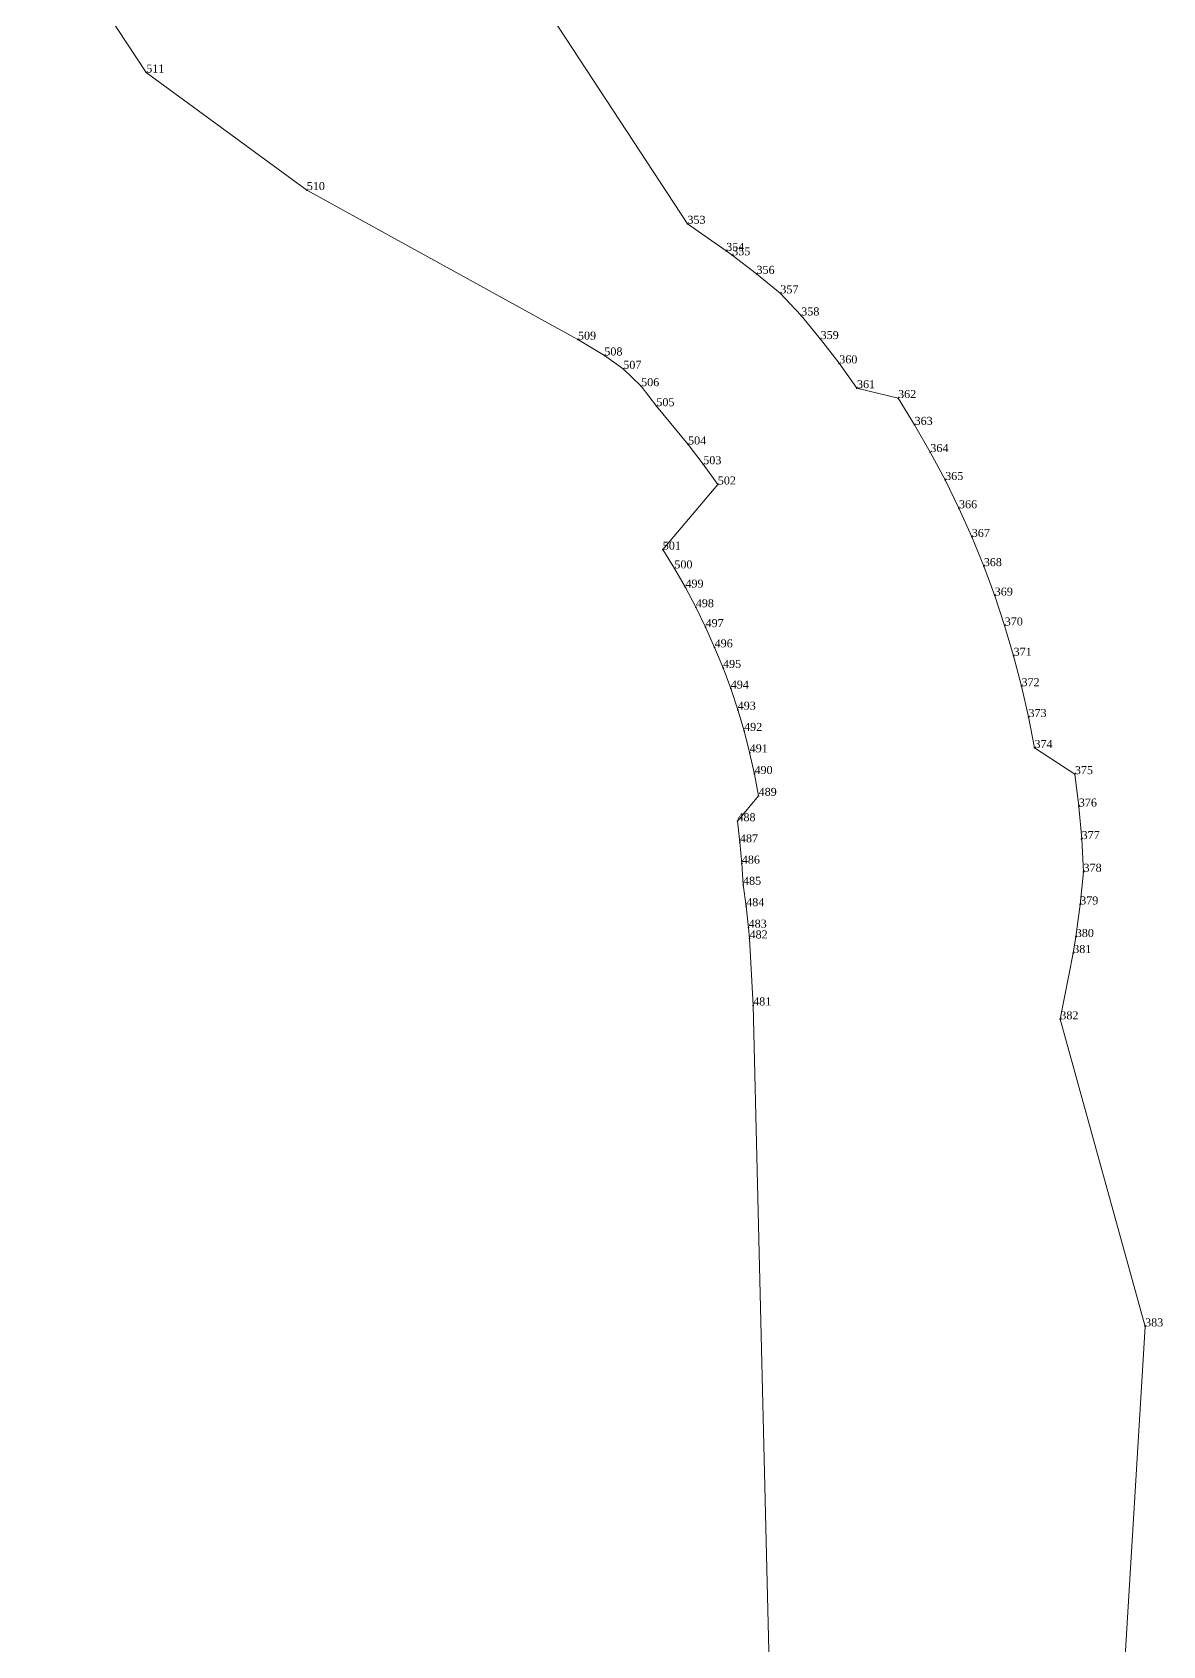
# Model space of a CAD drawing. Header units: metres. Extents: x 543554 to 549226, y 1840763 to 1844579.
# Drawn here: x 545375.2 to 545460, y 1844104.2 to 1844225.1 of the extents above; entities that cross this region are included whole.
import ezdxf

# ---------------------------------------------------------------- set-up
doc = ezdxf.new("R2010")
doc.units = ezdxf.units.M
doc.header["$MEASUREMENT"] = 0
for name, color, linetype, lineweight in [('Level 12', 7, 'Continuous', 0), ('Level 30', 7, 'Continuous', 0), ('Level 7', 7, 'Continuous', 0)]:
    doc.layers.add(name, color=color, linetype=linetype, lineweight=lineweight)
doc.styles.add('Style-Vntime', font='Vntime.shx')

# ---------------------------------------------------------------- blocks, each defined once
blk = doc.blocks.new('DDCT')
at = {"layer": 'Level 7', "color": 3, "linetype": 'Continuous', "lineweight": 30}
blk.add_point((0, 0), dxfattribs=at)
blk = doc.blocks.new('SHMIA_352')
at = {"layer": 'Level 12', "color": 2, "linetype": 'Continuous', "lineweight": 0, "style": 'Style-Vntime'}
blk.add_text('353', height=0.6, dxfattribs=at).set_placement((0, 0))
blk = doc.blocks.new('SHMIA_353')
at = {"layer": 'Level 12', "color": 2, "linetype": 'Continuous', "lineweight": 0, "style": 'Style-Vntime'}
blk.add_text('354', height=0.6, dxfattribs=at).set_placement((0, 0))
blk = doc.blocks.new('SHMIA_354')
at = {"layer": 'Level 12', "color": 2, "linetype": 'Continuous', "lineweight": 0, "style": 'Style-Vntime'}
blk.add_text('355', height=0.6, dxfattribs=at).set_placement((0, 0))
blk = doc.blocks.new('SHMIA_355')
at = {"layer": 'Level 12', "color": 2, "linetype": 'Continuous', "lineweight": 0, "style": 'Style-Vntime'}
blk.add_text('356', height=0.6, dxfattribs=at).set_placement((0, 0))
blk = doc.blocks.new('SHMIA_356')
at = {"layer": 'Level 12', "color": 2, "linetype": 'Continuous', "lineweight": 0, "style": 'Style-Vntime'}
blk.add_text('357', height=0.6, dxfattribs=at).set_placement((0, 0))
blk = doc.blocks.new('SHMIA_357')
at = {"layer": 'Level 12', "color": 2, "linetype": 'Continuous', "lineweight": 0, "style": 'Style-Vntime'}
blk.add_text('358', height=0.6, dxfattribs=at).set_placement((0, 0))
blk = doc.blocks.new('SHMIA_358')
at = {"layer": 'Level 12', "color": 2, "linetype": 'Continuous', "lineweight": 0, "style": 'Style-Vntime'}
blk.add_text('359', height=0.6, dxfattribs=at).set_placement((0, 0))
blk = doc.blocks.new('SHMIA_359')
at = {"layer": 'Level 12', "color": 2, "linetype": 'Continuous', "lineweight": 0, "style": 'Style-Vntime'}
blk.add_text('360', height=0.6, dxfattribs=at).set_placement((0, 0))
blk = doc.blocks.new('SHMIA_360')
at = {"layer": 'Level 12', "color": 2, "linetype": 'Continuous', "lineweight": 0, "style": 'Style-Vntime'}
blk.add_text('361', height=0.6, dxfattribs=at).set_placement((0, 0))
blk = doc.blocks.new('SHMIA_361')
at = {"layer": 'Level 12', "color": 2, "linetype": 'Continuous', "lineweight": 0, "style": 'Style-Vntime'}
blk.add_text('362', height=0.6, dxfattribs=at).set_placement((0, 0))
blk = doc.blocks.new('SHMIA_362')
at = {"layer": 'Level 12', "color": 2, "linetype": 'Continuous', "lineweight": 0, "style": 'Style-Vntime'}
blk.add_text('363', height=0.6, dxfattribs=at).set_placement((0, 0))
blk = doc.blocks.new('SHMIA_363')
at = {"layer": 'Level 12', "color": 2, "linetype": 'Continuous', "lineweight": 0, "style": 'Style-Vntime'}
blk.add_text('364', height=0.6, dxfattribs=at).set_placement((0, 0))
blk = doc.blocks.new('SHMIA_364')
at = {"layer": 'Level 12', "color": 2, "linetype": 'Continuous', "lineweight": 0, "style": 'Style-Vntime'}
blk.add_text('365', height=0.6, dxfattribs=at).set_placement((0, 0))
blk = doc.blocks.new('SHMIA_365')
at = {"layer": 'Level 12', "color": 2, "linetype": 'Continuous', "lineweight": 0, "style": 'Style-Vntime'}
blk.add_text('366', height=0.6, dxfattribs=at).set_placement((0, 0))
blk = doc.blocks.new('SHMIA_366')
at = {"layer": 'Level 12', "color": 2, "linetype": 'Continuous', "lineweight": 0, "style": 'Style-Vntime'}
blk.add_text('367', height=0.6, dxfattribs=at).set_placement((0, 0))
blk = doc.blocks.new('SHMIA_367')
at = {"layer": 'Level 12', "color": 2, "linetype": 'Continuous', "lineweight": 0, "style": 'Style-Vntime'}
blk.add_text('368', height=0.6, dxfattribs=at).set_placement((0, 0))
blk = doc.blocks.new('SHMIA_368')
at = {"layer": 'Level 12', "color": 2, "linetype": 'Continuous', "lineweight": 0, "style": 'Style-Vntime'}
blk.add_text('369', height=0.6, dxfattribs=at).set_placement((0, 0))
blk = doc.blocks.new('SHMIA_369')
at = {"layer": 'Level 12', "color": 2, "linetype": 'Continuous', "lineweight": 0, "style": 'Style-Vntime'}
blk.add_text('370', height=0.6, dxfattribs=at).set_placement((0, 0))
blk = doc.blocks.new('SHMIA_370')
at = {"layer": 'Level 12', "color": 2, "linetype": 'Continuous', "lineweight": 0, "style": 'Style-Vntime'}
blk.add_text('371', height=0.6, dxfattribs=at).set_placement((0, 0))
blk = doc.blocks.new('SHMIA_371')
at = {"layer": 'Level 12', "color": 2, "linetype": 'Continuous', "lineweight": 0, "style": 'Style-Vntime'}
blk.add_text('372', height=0.6, dxfattribs=at).set_placement((0, 0))
blk = doc.blocks.new('SHMIA_372')
at = {"layer": 'Level 12', "color": 2, "linetype": 'Continuous', "lineweight": 0, "style": 'Style-Vntime'}
blk.add_text('373', height=0.6, dxfattribs=at).set_placement((0, 0))
blk = doc.blocks.new('SHMIA_373')
at = {"layer": 'Level 12', "color": 2, "linetype": 'Continuous', "lineweight": 0, "style": 'Style-Vntime'}
blk.add_text('374', height=0.6, dxfattribs=at).set_placement((0, 0))
blk = doc.blocks.new('SHMIA_374')
at = {"layer": 'Level 12', "color": 2, "linetype": 'Continuous', "lineweight": 0, "style": 'Style-Vntime'}
blk.add_text('375', height=0.6, dxfattribs=at).set_placement((0, 0))
blk = doc.blocks.new('SHMIA_375')
at = {"layer": 'Level 12', "color": 2, "linetype": 'Continuous', "lineweight": 0, "style": 'Style-Vntime'}
blk.add_text('376', height=0.6, dxfattribs=at).set_placement((0, 0))
blk = doc.blocks.new('SHMIA_376')
at = {"layer": 'Level 12', "color": 2, "linetype": 'Continuous', "lineweight": 0, "style": 'Style-Vntime'}
blk.add_text('377', height=0.6, dxfattribs=at).set_placement((0, 0))
blk = doc.blocks.new('SHMIA_377')
at = {"layer": 'Level 12', "color": 2, "linetype": 'Continuous', "lineweight": 0, "style": 'Style-Vntime'}
blk.add_text('378', height=0.6, dxfattribs=at).set_placement((0, 0))
blk = doc.blocks.new('SHMIA_378')
at = {"layer": 'Level 12', "color": 2, "linetype": 'Continuous', "lineweight": 0, "style": 'Style-Vntime'}
blk.add_text('379', height=0.6, dxfattribs=at).set_placement((0, 0))
blk = doc.blocks.new('SHMIA_379')
at = {"layer": 'Level 12', "color": 2, "linetype": 'Continuous', "lineweight": 0, "style": 'Style-Vntime'}
blk.add_text('380', height=0.6, dxfattribs=at).set_placement((0, 0))
blk = doc.blocks.new('SHMIA_380')
at = {"layer": 'Level 12', "color": 2, "linetype": 'Continuous', "lineweight": 0, "style": 'Style-Vntime'}
blk.add_text('381', height=0.6, dxfattribs=at).set_placement((0, 0))
blk = doc.blocks.new('SHMIA_381')
at = {"layer": 'Level 12', "color": 2, "linetype": 'Continuous', "lineweight": 0, "style": 'Style-Vntime'}
blk.add_text('382', height=0.6, dxfattribs=at).set_placement((0, 0))
blk = doc.blocks.new('SHMIA_382')
at = {"layer": 'Level 12', "color": 2, "linetype": 'Continuous', "lineweight": 0, "style": 'Style-Vntime'}
blk.add_text('383', height=0.6, dxfattribs=at).set_placement((0, 0))
blk = doc.blocks.new('SHMIA_480')
at = {"layer": 'Level 12', "color": 2, "linetype": 'Continuous', "lineweight": 0, "style": 'Style-Vntime'}
blk.add_text('481', height=0.6, dxfattribs=at).set_placement((0, 0))
blk = doc.blocks.new('SHMIA_481')
at = {"layer": 'Level 12', "color": 2, "linetype": 'Continuous', "lineweight": 0, "style": 'Style-Vntime'}
blk.add_text('482', height=0.6, dxfattribs=at).set_placement((0, 0))
blk = doc.blocks.new('SHMIA_482')
at = {"layer": 'Level 12', "color": 2, "linetype": 'Continuous', "lineweight": 0, "style": 'Style-Vntime'}
blk.add_text('483', height=0.6, dxfattribs=at).set_placement((0, 0))
blk = doc.blocks.new('SHMIA_483')
at = {"layer": 'Level 12', "color": 2, "linetype": 'Continuous', "lineweight": 0, "style": 'Style-Vntime'}
blk.add_text('484', height=0.6, dxfattribs=at).set_placement((0, 0))
blk = doc.blocks.new('SHMIA_484')
at = {"layer": 'Level 12', "color": 2, "linetype": 'Continuous', "lineweight": 0, "style": 'Style-Vntime'}
blk.add_text('485', height=0.6, dxfattribs=at).set_placement((0, 0))
blk = doc.blocks.new('SHMIA_485')
at = {"layer": 'Level 12', "color": 2, "linetype": 'Continuous', "lineweight": 0, "style": 'Style-Vntime'}
blk.add_text('486', height=0.6, dxfattribs=at).set_placement((0, 0))
blk = doc.blocks.new('SHMIA_486')
at = {"layer": 'Level 12', "color": 2, "linetype": 'Continuous', "lineweight": 0, "style": 'Style-Vntime'}
blk.add_text('487', height=0.6, dxfattribs=at).set_placement((0, 0))
blk = doc.blocks.new('SHMIA_487')
at = {"layer": 'Level 12', "color": 2, "linetype": 'Continuous', "lineweight": 0, "style": 'Style-Vntime'}
blk.add_text('488', height=0.6, dxfattribs=at).set_placement((0, 0))
blk = doc.blocks.new('SHMIA_488')
at = {"layer": 'Level 12', "color": 2, "linetype": 'Continuous', "lineweight": 0, "style": 'Style-Vntime'}
blk.add_text('489', height=0.6, dxfattribs=at).set_placement((0, 0))
blk = doc.blocks.new('SHMIA_489')
at = {"layer": 'Level 12', "color": 2, "linetype": 'Continuous', "lineweight": 0, "style": 'Style-Vntime'}
blk.add_text('490', height=0.6, dxfattribs=at).set_placement((0, 0))
blk = doc.blocks.new('SHMIA_490')
at = {"layer": 'Level 12', "color": 2, "linetype": 'Continuous', "lineweight": 0, "style": 'Style-Vntime'}
blk.add_text('491', height=0.6, dxfattribs=at).set_placement((0, 0))
blk = doc.blocks.new('SHMIA_491')
at = {"layer": 'Level 12', "color": 2, "linetype": 'Continuous', "lineweight": 0, "style": 'Style-Vntime'}
blk.add_text('492', height=0.6, dxfattribs=at).set_placement((0, 0))
blk = doc.blocks.new('SHMIA_492')
at = {"layer": 'Level 12', "color": 2, "linetype": 'Continuous', "lineweight": 0, "style": 'Style-Vntime'}
blk.add_text('493', height=0.6, dxfattribs=at).set_placement((0, 0))
blk = doc.blocks.new('SHMIA_493')
at = {"layer": 'Level 12', "color": 2, "linetype": 'Continuous', "lineweight": 0, "style": 'Style-Vntime'}
blk.add_text('494', height=0.6, dxfattribs=at).set_placement((0, 0))
blk = doc.blocks.new('SHMIA_494')
at = {"layer": 'Level 12', "color": 2, "linetype": 'Continuous', "lineweight": 0, "style": 'Style-Vntime'}
blk.add_text('495', height=0.6, dxfattribs=at).set_placement((0, 0))
blk = doc.blocks.new('SHMIA_495')
at = {"layer": 'Level 12', "color": 2, "linetype": 'Continuous', "lineweight": 0, "style": 'Style-Vntime'}
blk.add_text('496', height=0.6, dxfattribs=at).set_placement((0, 0))
blk = doc.blocks.new('SHMIA_496')
at = {"layer": 'Level 12', "color": 2, "linetype": 'Continuous', "lineweight": 0, "style": 'Style-Vntime'}
blk.add_text('497', height=0.6, dxfattribs=at).set_placement((0, 0))
blk = doc.blocks.new('SHMIA_497')
at = {"layer": 'Level 12', "color": 2, "linetype": 'Continuous', "lineweight": 0, "style": 'Style-Vntime'}
blk.add_text('498', height=0.6, dxfattribs=at).set_placement((0, 0))
blk = doc.blocks.new('SHMIA_498')
at = {"layer": 'Level 12', "color": 2, "linetype": 'Continuous', "lineweight": 0, "style": 'Style-Vntime'}
blk.add_text('499', height=0.6, dxfattribs=at).set_placement((0, 0))
blk = doc.blocks.new('SHMIA_499')
at = {"layer": 'Level 12', "color": 2, "linetype": 'Continuous', "lineweight": 0, "style": 'Style-Vntime'}
blk.add_text('500', height=0.6, dxfattribs=at).set_placement((0, 0))
blk = doc.blocks.new('SHMIA_500')
at = {"layer": 'Level 12', "color": 2, "linetype": 'Continuous', "lineweight": 0, "style": 'Style-Vntime'}
blk.add_text('501', height=0.6, dxfattribs=at).set_placement((0, 0))
blk = doc.blocks.new('SHMIA_501')
at = {"layer": 'Level 12', "color": 2, "linetype": 'Continuous', "lineweight": 0, "style": 'Style-Vntime'}
blk.add_text('502', height=0.6, dxfattribs=at).set_placement((0, 0))
blk = doc.blocks.new('SHMIA_502')
at = {"layer": 'Level 12', "color": 2, "linetype": 'Continuous', "lineweight": 0, "style": 'Style-Vntime'}
blk.add_text('503', height=0.6, dxfattribs=at).set_placement((0, 0))
blk = doc.blocks.new('SHMIA_503')
at = {"layer": 'Level 12', "color": 2, "linetype": 'Continuous', "lineweight": 0, "style": 'Style-Vntime'}
blk.add_text('504', height=0.6, dxfattribs=at).set_placement((0, 0))
blk = doc.blocks.new('SHMIA_504')
at = {"layer": 'Level 12', "color": 2, "linetype": 'Continuous', "lineweight": 0, "style": 'Style-Vntime'}
blk.add_text('505', height=0.6, dxfattribs=at).set_placement((0, 0))
blk = doc.blocks.new('SHMIA_505')
at = {"layer": 'Level 12', "color": 2, "linetype": 'Continuous', "lineweight": 0, "style": 'Style-Vntime'}
blk.add_text('506', height=0.6, dxfattribs=at).set_placement((0, 0))
blk = doc.blocks.new('SHMIA_506')
at = {"layer": 'Level 12', "color": 2, "linetype": 'Continuous', "lineweight": 0, "style": 'Style-Vntime'}
blk.add_text('507', height=0.6, dxfattribs=at).set_placement((0, 0))
blk = doc.blocks.new('SHMIA_507')
at = {"layer": 'Level 12', "color": 2, "linetype": 'Continuous', "lineweight": 0, "style": 'Style-Vntime'}
blk.add_text('508', height=0.6, dxfattribs=at).set_placement((0, 0))
blk = doc.blocks.new('SHMIA_508')
at = {"layer": 'Level 12', "color": 2, "linetype": 'Continuous', "lineweight": 0, "style": 'Style-Vntime'}
blk.add_text('509', height=0.6, dxfattribs=at).set_placement((0, 0))
blk = doc.blocks.new('SHMIA_509')
at = {"layer": 'Level 12', "color": 2, "linetype": 'Continuous', "lineweight": 0, "style": 'Style-Vntime'}
blk.add_text('510', height=0.6, dxfattribs=at).set_placement((0, 0))
blk = doc.blocks.new('SHMIA_510')
at = {"layer": 'Level 12', "color": 2, "linetype": 'Continuous', "lineweight": 0, "style": 'Style-Vntime'}
blk.add_text('511', height=0.6, dxfattribs=at).set_placement((0, 0))

msp = doc.modelspace()

# ---------------------------------------------------------------- linework, layer by layer
at = {"layer": 'Level 30', "color": 2, "linetype": 'Continuous', "lineweight": 0, "flags": 128}
for points in [[(545375.2272, 1844235.1323), (545383.7807, 1844222.1323), (545395.8165, 1844213.3225), (545416.1617, 1844202.1143), (545418.1412, 1844200.9233), (545419.5588, 1844199.9168), (545420.9032, 1844198.6228), (545422.0403, 1844197.1228), (545424.4216, 1844194.2457), (545425.5588, 1844192.7656), (545426.646, 1844191.2483), (545422.5159, 1844186.3714), (545423.3917, 1844184.9591), (545424.22, 1844183.5184), (545424.9998, 1844182.0509), (545425.7303, 1844180.5583), (545426.4106, 1844179.0421), (545427.04, 1844177.5041), (545427.6178, 1844175.946), (545428.1433, 1844174.3694), (545428.616, 1844172.7763), (545429.0353, 1844171.1682), (545429.4009, 1844169.5471), (545429.7122, 1844167.9147), (545428.1172, 1844166.0149), (545428.3114, 1844164.4272), (545428.4527, 1844162.834), (545428.5408, 1844161.2369), (545428.7756, 1844159.6388), (545428.957, 1844158.0271), (545429.0274, 1844157.2167), (545429.3025, 1844152.1993), (545430.617, 1844097.612)], [(545411.7099, 1844230.1261), (545424.3657, 1844210.788), (545427.2796, 1844208.7571), (545427.7298, 1844208.4289), (545429.5528, 1844207.0398), (545431.3354, 1844205.5835), (545432.9052, 1844203.9164), (545434.36, 1844202.1482), (545435.755, 1844200.3324), (545437.0888, 1844198.4711), (545440.1688, 1844197.7305), (545441.4134, 1844195.7236), (545442.5904, 1844193.6763), (545443.6985, 1844191.5909), (545444.7365, 1844189.4698), (545445.7033, 1844187.3152), (545446.5976, 1844185.1297), (545447.4187, 1844182.9155), (545448.1655, 1844180.6752), (545448.8373, 1844178.4112), (545449.4332, 1844176.1262), (545449.9526, 1844173.8225), (545450.395, 1844171.5028), (545453.4293, 1844169.5416), (545453.7271, 1844167.1084), (545453.9436, 1844164.6666), (545454.0786, 1844162.219), (545453.832, 1844159.7667), (545453.5038, 1844157.334), (545453.3096, 1844156.1258), (545452.3359, 1844151.1645), (545458.6972, 1844128.1414), (545456.7802, 1844096.4366)]]:
    msp.add_lwpolyline(points, dxfattribs=at)

# ---------------------------------------------------------------- block references
at = {"layer": 'Level 12', "color": 2, "linetype": 'Continuous', "lineweight": 0}
for name, p in [('SHMIA_510', (545383.78, 1844222.13)), ('SHMIA_509', (545395.82, 1844213.32)), ('SHMIA_352', (545424.37, 1844210.79)), ('SHMIA_353', (545427.28, 1844208.76)), ('SHMIA_354', (545427.73, 1844208.43)), ('SHMIA_355', (545429.55, 1844207.04)), ('SHMIA_356', (545431.34, 1844205.58)), ('SHMIA_357', (545432.91, 1844203.92)), ('SHMIA_508', (545416.16, 1844202.11)), ('SHMIA_358', (545434.36, 1844202.15)), ('SHMIA_507', (545418.14, 1844200.92)), ('SHMIA_506', (545419.56, 1844199.92)), ('SHMIA_359', (545435.76, 1844200.33)), ('SHMIA_505', (545420.9, 1844198.62)), ('SHMIA_360', (545437.09, 1844198.47)), ('SHMIA_504', (545422.04, 1844197.12)), ('SHMIA_361', (545440.17, 1844197.73)), ('SHMIA_362', (545441.41, 1844195.72)), ('SHMIA_503', (545424.42, 1844194.25)), ('SHMIA_363', (545442.59, 1844193.68)), ('SHMIA_502', (545425.56, 1844192.77)), ('SHMIA_501', (545426.65, 1844191.25)), ('SHMIA_364', (545443.7, 1844191.59)), ('SHMIA_365', (545444.74, 1844189.47)), ('SHMIA_366', (545445.7, 1844187.32)), ('SHMIA_500', (545422.52, 1844186.37)), ('SHMIA_499', (545423.39, 1844184.96)), ('SHMIA_367', (545446.6, 1844185.13)), ('SHMIA_498', (545424.22, 1844183.52)), ('SHMIA_368', (545447.42, 1844182.92)), ('SHMIA_497', (545425, 1844182.05)), ('SHMIA_496', (545425.73, 1844180.56)), ('SHMIA_369', (545448.17, 1844180.68)), ('SHMIA_495', (545426.41, 1844179.04)), ('SHMIA_494', (545427.04, 1844177.5)), ('SHMIA_370', (545448.84, 1844178.41)), ('SHMIA_493', (545427.62, 1844175.95)), ('SHMIA_371', (545449.43, 1844176.13)), ('SHMIA_492', (545428.14, 1844174.37)), ('SHMIA_372', (545449.95, 1844173.82)), ('SHMIA_491', (545428.62, 1844172.78)), ('SHMIA_373', (545450.4, 1844171.5)), ('SHMIA_490', (545429.04, 1844171.17)), ('SHMIA_489', (545429.4, 1844169.55)), ('SHMIA_374', (545453.43, 1844169.54)), ('SHMIA_488', (545429.71, 1844167.91)), ('SHMIA_375', (545453.73, 1844167.11)), ('SHMIA_487', (545428.12, 1844166.01)), ('SHMIA_486', (545428.31, 1844164.43)), ('SHMIA_376', (545453.94, 1844164.67)), ('SHMIA_485', (545428.45, 1844162.83)), ('SHMIA_377', (545454.08, 1844162.22)), ('SHMIA_484', (545428.54, 1844161.24)), ('SHMIA_483', (545428.78, 1844159.64)), ('SHMIA_378', (545453.83, 1844159.77)), ('SHMIA_482', (545428.96, 1844158.03)), ('SHMIA_481', (545429.03, 1844157.22)), ('SHMIA_379', (545453.5, 1844157.33)), ('SHMIA_380', (545453.31, 1844156.13)), ('SHMIA_480', (545429.3, 1844152.2)), ('SHMIA_381', (545452.34, 1844151.16)), ('SHMIA_382', (545458.7, 1844128.14))]:
    msp.add_blockref(name, p, dxfattribs=at)
at = {"layer": 'Level 7', "color": 3, "linetype": 'Continuous', "lineweight": 30}
for p in [(545383.78, 1844222.13), (545395.82, 1844213.32), (545424.37, 1844210.79), (545427.28, 1844208.76), (545427.73, 1844208.43), (545429.55, 1844207.04), (545431.34, 1844205.58), (545432.91, 1844203.92), (545416.16, 1844202.11), (545434.36, 1844202.15), (545418.14, 1844200.92), (545419.56, 1844199.92), (545435.76, 1844200.33), (545420.9, 1844198.62), (545437.09, 1844198.47), (545440.17, 1844197.73), (545422.04, 1844197.12), (545441.41, 1844195.72), (545424.42, 1844194.25), (545425.56, 1844192.77), (545442.59, 1844193.68), (545443.7, 1844191.59), (545426.65, 1844191.25), (545444.74, 1844189.47), (545445.7, 1844187.32), (545422.52, 1844186.37), (545423.39, 1844184.96), (545446.6, 1844185.13), (545424.22, 1844183.52), (545447.42, 1844182.92), (545425, 1844182.05), (545425.73, 1844180.56), (545448.17, 1844180.68), (545426.41, 1844179.04), (545448.84, 1844178.41), (545427.04, 1844177.5), (545427.62, 1844175.95), (545449.43, 1844176.13), (545428.14, 1844174.37), (545449.95, 1844173.82), (545428.62, 1844172.78), (545429.04, 1844171.17), (545450.4, 1844171.5), (545429.4, 1844169.55), (545453.43, 1844169.54), (545429.71, 1844167.91), (545428.12, 1844166.01), (545453.73, 1844167.11), (545428.31, 1844164.43), (545453.94, 1844164.67), (545428.45, 1844162.83), (545428.54, 1844161.24), (545454.08, 1844162.22), (545428.78, 1844159.64), (545453.83, 1844159.77), (545428.96, 1844158.03), (545429.03, 1844157.22), (545453.5, 1844157.33), (545453.31, 1844156.13), (545429.3, 1844152.2), (545452.34, 1844151.16), (545458.7, 1844128.14)]:
    msp.add_blockref('DDCT', p, dxfattribs=at)

doc.saveas('drawing.dxf')
